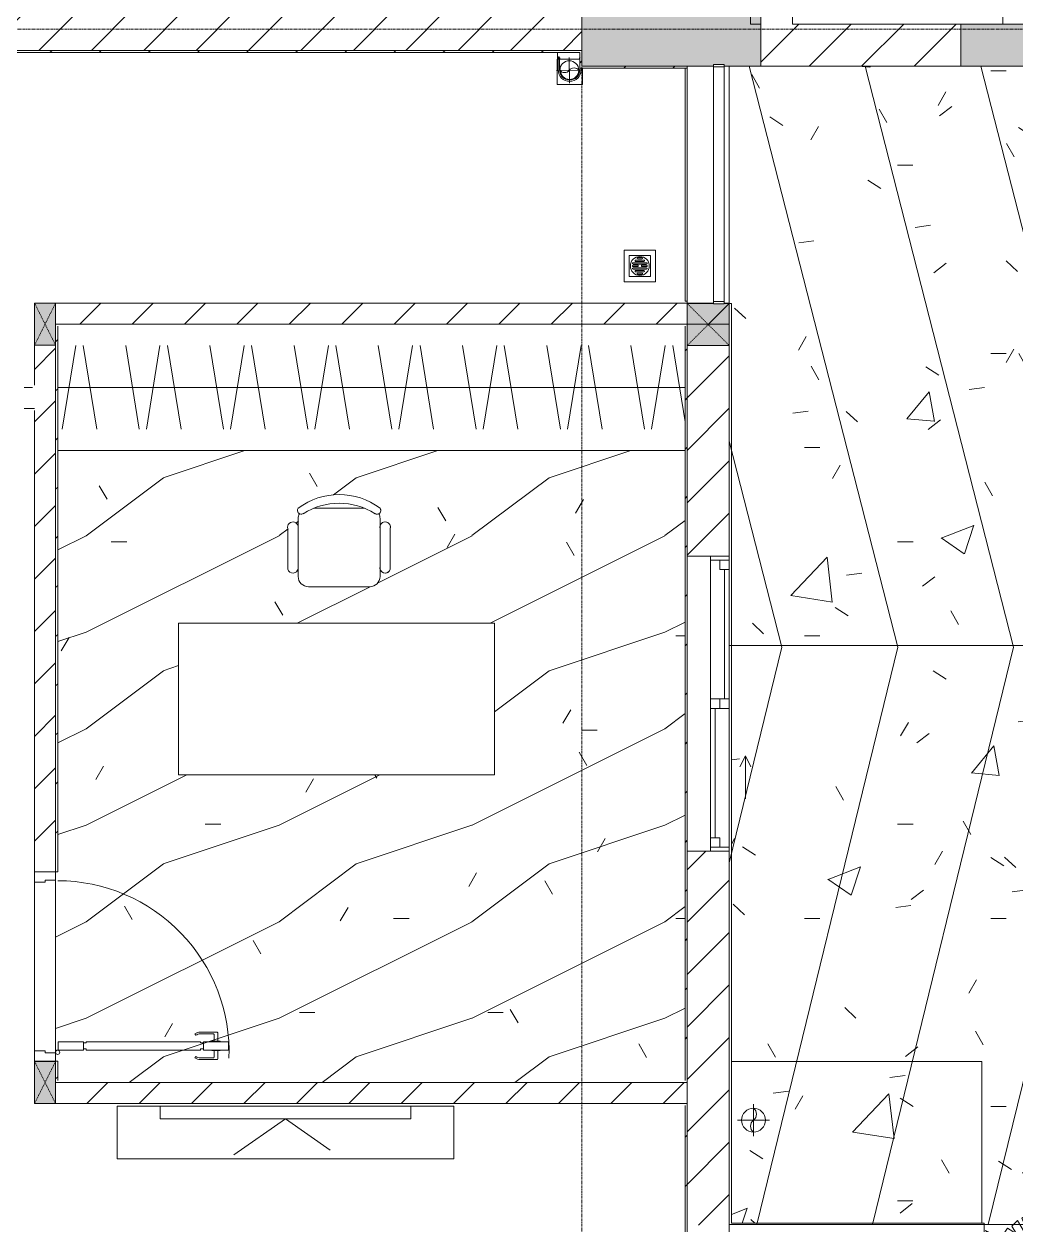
# Model space of a CAD drawing. Header units: millimetres. Extents: x 5357 to 259384, y -16348 to 109893.
# Drawn here: x 50103 to 54814, y 64260 to 69962 of the extents above; entities that cross this region are included whole.
import ezdxf

# ---------------------------------------------------------------- set-up
doc = ezdxf.new("R2010")
doc.units = ezdxf.units.MM
for name, pattern in [('Dash', [6, 3, -3]), ('Grid Line', [22.225, 12.7, -3.175, 3.175, -3.175]), ('IMPORT-CENTER _3_', [10.16, 6.35, -1.27, 1.27, -1.27]), ('IMPORT-Overhead', [3.96875, 2.38125, -1.5875])]:
    doc.linetypes.add(name, pattern=pattern)
for name, color, linetype, lineweight in [('0-1', 7, 'Continuous', 5), ('A-AREA-1', 30, 'IMPORT-Overhead', 9), ('A-DETL-GENF-1', 53, 'Continuous', 9), ('A-DETL-THIN', 151, 'Continuous', 9), ('A-DOOR-1', 254, 'Continuous', 9), ('A-DOOR-2', 53, 'Continuous', 9), ('A-FLOR', 192, 'Continuous', 9), ('A-FLOR-1', 53, 'Continuous', 9), ('A-FLOR-HRAL-1', 254, 'Continuous', 9), ('A-FLOR-HRAL-2', 53, 'Continuous', 9), ('A-FLOR-PATT', 8, 'Continuous', 9), ('A-FLOR-PATT-1', 10, 'Continuous', 9), ('A-GLAZ', 151, 'Continuous', 9), ('A-WALL', 113, 'Continuous', 9), ('A-WALL-1', 9, 'Continuous', 18), ('A-WALL-2', 53, 'Continuous', 9), ('A-WALL-3', 113, 'Continuous', 18), ('A-WALL-PATT', 111, 'Continuous', 9), ('A-WALL-PATT-1', 10, 'Continuous', 9), ('A-WALL-PATT-2', 53, 'Continuous', 9), ('G-IMPT', 8, 'Continuous', 9), ('G-IMPT-2', 8, 'IMPORT-CENTER _3_', 9), ('I-FURN', 30, 'Continuous', 9), ('I-FURN-1', 254, 'Continuous', 9), ('I-WALL-1', 9, 'Continuous', 18), ('I-WALL-2', 53, 'Continuous', 9), ('L-PLNT-1', 7, 'Continuous', 9), ('M-EQPM', 50, 'Continuous', 9), ('S-COLS', 52, 'Continuous', 9), ('S-COLS-1', 253, 'Continuous', 5), ('S-COLS-2', 9, 'Continuous', 18), ('S-COLS-3', 53, 'Continuous', 9), ('S-COLS-4', 254, 'Continuous', 9), ('S-COLS-5', 52, 'Continuous', 18), ('S-COLS-6', 52, 'Dash', 9), ('S-COLS-HDLN', 52, 'Dash', 9), ('S-COLS-HDLN-1', 53, 'Dash', 9), ('S-GRID-1', 1, 'Grid Line', 9)]:
    doc.layers.add(name, color=color, linetype=linetype, lineweight=lineweight)
pattern_1 = [(45, (0, 0), (-124.4508, 124.4508), [])]
pattern_2 = [(45, (0, 0), (-116.67262, 116.67262), [])]

# ---------------------------------------------------------------- blocks, each defined once
blk = doc.blocks.new('NCV_TKTC_KET CAU_rvt-1-TKCS_MB CẢNH QUAN CÂY XANH')
at = {"layer": 'S-COLS-1'}
for points in [[(53427.6, 69761.9), (53602.6, 69761.9), (53602.6, 70111.9), (52752.6, 70111.9), (52752.6, 69761.9), (53377.6, 69761.9), (53377.6, 69769), (53427.6, 69769)], [(54927.6, 69761.9), (54952.6, 69761.9), (54952.6, 69961.9), (54927.6, 69961.9), (54927.6, 69956.9), (54877.6, 69956.9), (54877.6, 69961.9), (54552.6, 69961.9), (54552.6, 69761.9), (54877.6, 69761.9)]]:
    blk.add_hatch(color=256, dxfattribs=at).paths.add_polyline_path(points)
at = {"layer": 'A-FLOR-1'}
blk.add_line((53452.6, 68636.9), (53452.6, 69761.9), dxfattribs=at)
at = {"layer": 'S-COLS-2'}
for p, q in [((52752.6, 70111.9), (52752.6, 69761.9)), ((53602.6, 69761.9), (53602.6, 70111.9)), ((54552.6, 69961.9), (54552.6, 69761.9)), ((54877.6, 69961.9), (54552.6, 69961.9)), ((52752.6, 69761.9), (53377.6, 69761.9)), ((53427.6, 69761.9), (53602.6, 69761.9)), ((54552.6, 69761.9), (54952.6, 69761.9))]:
    blk.add_line(p, q, dxfattribs=at)
blk = doc.blocks.new('DOOR_CW_01 CANH MO-PANEL KINH - DIW_01-900x2200-CỬA GỖ VÂN LAMINATE-553375-TKCS_MB CẢNH QUAN CÂY XANH')
at = {"layer": 'A-DETL-GENF-1'}
for p, q in [((-397, -182), (-397, -62)), ((-397, -62), (-357, -62)), ((-357, -62), (-357, -182)), ((-357, -182), (-397, -182)), ((-397, -196), (-391, -196)), ((-397, -738), (-397, -196)), ((-391, -196), (-391, -182)), ((-391, -182), (-363, -182)), ((-363, -182), (-363, -196)), ((-357, -196), (-363, -196)), ((-357, -196), (-357, -738)), ((-442, -737), (-442, -816.5)), ((-434, -799.5), (-434, -737)), ((-433.9, -711.2), (-427.3, -715.8)), ((-397, -738), (-391, -738)), ((-391, -752), (-391, -738)), ((-357, -738), (-363, -738)), ((-363, -738), (-363, -752)), ((-320.1, -711.2), (-326.7, -715.8)), ((-320, -799.5), (-320, -737)), ((-312, -737), (-312, -816.5)), ((-399, -792.2), (-399, -831.8)), ((-397, -792.2), (-399, -792.2)), ((-357, -752), (-397, -752)), ((-397, -752), (-397, -872)), ((-397, -792.2), (-397, -831.8)), ((-363, -752), (-391, -752)), ((-357, -872), (-357, -752)), ((-357, -792.2), (-357, -831.8)), ((-357, -792.2), (-355, -792.2)), ((-355, -792.2), (-355, -831.8)), ((-399, -820.5), (-438, -820.5)), ((-399, -803.5), (-430, -803.5)), ((-399, -831.8), (-397, -831.8)), ((-355, -831.8), (-357, -831.8)), ((-355, -803.5), (-324, -803.5)), ((-355, -820.5), (-316, -820.5)), ((-397, -872), (-357, -872))]:
    blk.add_line(p, q, dxfattribs=at)
blk.add_circle((-407, -60), 10, dxfattribs=at)
for centre, radius, start, end in [((-407, -60), 814, 268, 0), ((-397, -737), 45, 145, 180), ((-397, -737), 37, 145, 180), ((-357, -737), 37, 0, 35), ((-357, -737), 45, 360, 35), ((-438, -816.5), 4, 180, 270), ((-430, -799.5), 4, 180, 270), ((-324, -799.5), 4, 270, 0), ((-316, -816.5), 4, 270, 0)]:
    blk.add_arc(centre, radius, start, end, dxfattribs=at)
at = {"layer": 'A-DOOR-2'}
for p, q in [((-450, -50), (-450, 50)), ((-450, 50), (-400, 50)), ((-400, 50), (-400, 0)), ((400, 0), (400, 50)), ((400, 50), (450, 50)), ((450, 50), (450, -50)), ((-410, -50), (-450, -50)), ((-410, 0), (-410, -50)), ((-400, 0), (-410, 0)), ((-407, -50), (-382, -50)), ((410, 0), (400, 0)), ((410, -50), (410, 0)), ((450, -50), (410, -50))]:
    blk.add_line(p, q, dxfattribs=at)
blk = doc.blocks.new('TU DO LV A - TU DO LV A-V19-TKCS_MB CẢNH QUAN CÂY XANH')
at = {"layer": 'I-FURN'}
for p, q in [((10, 0), (2990, 0)), ((169, -101), (104.4, -499)), ((202.5, -101), (267.1, -499)), ((404.3, -101), (468.9, -499)), ((569, -101), (504.4, -499)), ((602.5, -101), (667.1, -499)), ((804.3, -101), (868.9, -499)), ((969, -101), (904.4, -499)), ((1002.5, -101), (1067.1, -499)), ((1204.3, -101), (1268.9, -499)), ((1369, -101), (1304.4, -499)), ((1402.5, -101), (1467.1, -499)), ((1604.3, -101), (1668.9, -499)), ((1769, -101), (1704.4, -499)), ((1802.5, -101), (1867.1, -499)), ((2004.3, -101), (2068.9, -499)), ((2169, -101), (2104.4, -499)), ((2202.5, -101), (2267.1, -499)), ((2404.3, -101), (2468.9, -499)), ((2569, -101), (2504.4, -499)), ((2602.5, -101), (2667.1, -499)), ((2804.3, -101), (2868.9, -499)), ((2969, -101), (2904.4, -499)), ((10, -136.3), (68.9, -499)), ((10, -300), (2990, -300)), ((0, -600), (0, -590))]:
    blk.add_line(p, q, dxfattribs=at)
at = {"layer": 'I-FURN-1'}
for p, q in [((10, 0), (2990, 0)), ((0, -600), (0, -590))]:
    blk.add_line(p, q, dxfattribs=at)
blk = doc.blocks.new('BAN LV A - BAN LV A_dwg_ban hoc2-348006-TKCS_MB CẢNH QUAN CÂY XANH')
at = {"layer": 'I-FURN'}
for p, q in [((145.8, 437.4), (-145.8, 437.4)), ((-243, 354.4), (-243, 162)), ((-194.4, 388.8), (-194.4, 113.4)), ((194.4, 113.4), (194.4, 388.8)), ((194.4, 351.4), (194.4, 150.8)), ((243.7, 162), (243.7, 354.4)), ((-120.5, 64.8), (120.5, 64.8))]:
    blk.add_line(p, q, dxfattribs=at)
at = {"layer": 'I-FURN', "flags": 128}
blk.add_lwpolyline([(-737.8, 610.5), (-737.8, 1330.5), (-154.9, 1330.5), (762.2, 1330.5), (762.2, 610.5)], close=True, dxfattribs=at)
at = {"layer": 'I-FURN'}
for centre, radius, start, end in [((-145.8, 388.8), 48.6, 90, 180), ((145.8, 388.8), 48.6, 360, 90), ((-218.7, 347.3), 25.3, 343.7398, 163.7398), ((219.4, 347.3), 25.3, 16.2602, 170.7054), ((-218.7, 154.9), 25.3, 163.7398, 16.2602), ((219.4, 154.9), 25.3, 189.2946, 16.2602), ((-180.2, 75.4), 17.8, 57.9726, 216.6901), ((-145.8, 113.4), 48.6, 180, 207.5844), ((0, 324), 324, 233.1301, 306.8699), ((0, 359.3), 318.2, 237.5758, 302.4242), ((180.2, 75.4), 17.8, 323.3099, 122.0274), ((145.8, 113.4), 48.6, 332.4156, 0)]:
    blk.add_arc(centre, radius, start, end, dxfattribs=at)
blk = doc.blocks.new('BAN LV A - BAN LV A_dwg-348005-TKCS_MB CẢNH QUAN CÂY XANH')
at = {"extrusion": (0, 0, -1), "zscale": -1, "rotation": 180}
blk.add_blockref('BAN LV A - BAN LV A_dwg_ban hoc2-348006-TKCS_MB CẢNH QUAN CÂY XANH', (-729, 1383.7), dxfattribs=at)
blk = doc.blocks.new('BAN LV A - BAN LV A-401069-TKCS_MB CẢNH QUAN CÂY XANH')
at = {"layer": 'I-FURN-1'}
for p, q in [((-8.8, -53.2), (1491.2, -53.2)), ((-8.8, -773.2), (-8.8, -53.2)), ((1491.2, -53.2), (1491.2, -773.2)), ((1491.2, -773.2), (-8.8, -773.2)), ((583.2, -946.3), (874.8, -946.3)), ((534.6, -1029.3), (534.6, -994.9)), ((923.4, -994.9), (923.4, -1032.3)), ((486, -1221.7), (486, -1029.3)), ((972.7, -1029.3), (972.7, -1221.7)), ((534.6, -1270.3), (534.6, -1235.9)), ((923.4, -1232.9), (923.4, -1270.3))]:
    blk.add_line(p, q, dxfattribs=at)
for centre, radius, start, end in [((583.2, -994.9), 48.6, 90, 180), ((874.8, -994.9), 48.6, 0, 90), ((510.3, -1036.4), 25.3, 16.2602, 163.7398), ((948.4, -1036.4), 25.3, 16.2602, 170.7054), ((510.3, -1228.8), 25.3, 163.7398, 343.7398), ((948.4, -1228.8), 25.3, 189.2946, 16.2602), ((548.9, -1308.3), 17.8, 119.404, 216.6901), ((583.2, -1270.3), 48.6, 180, 207.5844), ((874.8, -1270.3), 48.6, 332.4156, 0), ((909.2, -1308.3), 17.8, 323.3099, 60.596), ((729, -1059.7), 324, 233.1301, 306.8699)]:
    blk.add_arc(centre, radius, start, end, dxfattribs=at)
at = {"extrusion": (0, 0, -1), "zscale": -1, "rotation": 180}
blk.add_blockref('BAN LV A - BAN LV A_dwg-348005-TKCS_MB CẢNH QUAN CÂY XANH', (0, 0), dxfattribs=at)
blk = doc.blocks.new('Railing - 50 x 10mm-457210-TKCS_MB CẢNH QUAN CÂY XANH')
at = {"layer": 'A-FLOR-HRAL-2'}
for p, q in [((25, 5), (-25, 5)), ((-25, 5), (-25, -5)), ((25, -5), (25, 5)), ((-25, -5), (25, -5))]:
    blk.add_line(p, q, dxfattribs=at)
blk = doc.blocks.new('Railing - Railing-641410-TKCS_MB CẢNH QUAN CÂY XANH')
at = {"layer": 'A-FLOR-HRAL-2'}
for p, q in [((30469.2, 60498.3), (30469.2, 59383.3)), ((30519.2, 59383.3), (30519.2, 60498.3))]:
    blk.add_line(p, q, dxfattribs=at)
at = {"extrusion": (0, 0, -1), "zscale": -1}
for p in [(-30494.2, 60503.3), (-30494.2, 59378.3)]:
    blk.add_blockref('Railing - 50 x 10mm-457210-TKCS_MB CẢNH QUAN CÂY XANH', p, dxfattribs=at)
blk = doc.blocks.new('G1_SOF - BO TRU - 100x200-V59-TKCS_MB CẢNH QUAN CÂY XANH')
at = {"layer": 'S-COLS-3'}
blk.add_hatch(color=256, dxfattribs=at).paths.add_polyline_path([(-50, -100), (50, -100), (50, 100), (-50, 100)])
at = {"layer": 'S-COLS-2'}
for p, q in [((-50, 100), (50, 100)), ((-50, -100), (-50, 100)), ((50, 100), (50, -100)), ((50, -100), (-50, -100))]:
    blk.add_line(p, q, dxfattribs=at)
at = {"layer": 'S-COLS-HDLN-1'}
for p, q in [((50, -100), (-50, 100)), ((-50, -100), (50, 100))]:
    blk.add_line(p, q, dxfattribs=at)
blk = doc.blocks.new('RES_BAN AN - RES_BAN AN-V80-TKCS_MB CẢNH QUAN CÂY XANH')
at = {"layer": 'I-FURN-1'}
for p, q in [((1600, 0), (0, 0)), ((0, 0), (0, -250)), ((1600, -250), (1600, 0)), ((0, -250), (1600, -250))]:
    blk.add_line(p, q, dxfattribs=at)
blk = doc.blocks.new('KE TIVI-2 - KE TIVI-2-V81-TKCS_MB CẢNH QUAN CÂY XANH')
at = {"layer": 'I-FURN-1'}
for p, q in [((-595.6, 0), (-595.6, -60)), ((595.6, 0), (-595.6, 0)), ((595.6, -60), (595.6, 0)), ((-595.6, -60), (595.6, -60)), ((0, -60), (-245.7, -232.1)), ((213, -209.1), (0, -60))]:
    blk.add_line(p, q, dxfattribs=at)
blk = doc.blocks.new('NCV_TKTC_TANG 1_rvt-1-TKCS_MB CẢNH QUAN CÂY XANH')
at = {"layer": 'A-FLOR-PATT-1'}
h = blk.add_hatch(dxfattribs=at)
h.set_pattern_fill('FP_5', color=256, style=0, pattern_type=2)
h.set_pattern_definition([(0, (0, 0), (1788.16, 447.04), [73.762, -1267.358, 73.762, -1267.358, -7152.64]), (0, (0, 0), (1788.16, 447.04), [-2682.24, 73.762, -2608.478, 73.762, -1267.358, -3129.28]), (0, (0, 0), (1788.16, 447.04), [-6705.6, 73.762, -820.318, 73.762, -2161.438]), (120, (670.56, 223.5), (-1281.228, 1325.072), [73.762, -1267.358, 73.762, -8419.998]), (120, (670.56, 223.5), (-1281.228, 1325.072), [-1414.882, -1267.358, 73.762, -2608.478, -4470.4]), (120, (670.56, 223.5), (-1281.228, 1325.072), [-5364.48, 73.762, -1267.358, 73.762, -3055.518]), (120, (670.56, 223.5), (-1281.228, 1325.072), [-6779.362, -820.318, 73.762, -2161.438]), (240, (894.1, 1117.6), (-506.932, -1772.112), [73.762, -1267.358, 73.762, -8419.998]), (240, (894.1, 1117.6), (-506.932, -1772.112), [-1414.882, -1267.358, 73.762, -2608.478, -4470.4]), (240, (894.1, 1117.6), (-506.932, -1772.112), [-5364.48, 73.762, -1267.358, 73.762, -3055.518]), (240, (894.1, 1117.6), (-506.932, -1772.112), [-6779.362, -820.318, 73.762, -2161.438])])
h.paths.add_polyline_path([(50252.6, 64936.9), (53242.6, 64936.9), (53242.6, 67936.9), (50262.6, 67936.9), (50262.6, 65937.4), (50252.6, 65937.4), (50252.6, 65037.4), (50262.6, 65037.4), (50262.6, 64946.9), (50252.6, 64946.9)])
h.paths.add_polyline_path([(50837.1, 66397.4), (50837.1, 67117.4), (52337.1, 67117.4), (52337.1, 66397.4), (51353.6, 66397.4)])
h.paths.add_polyline_path([(51745.1, 67290.5), (51440.9, 67292.2), (51429.2, 67297), (51419.1, 67304.7), (51411.4, 67314.8), (51406.5, 67326.5), (51404.9, 67339.1), (51403.1, 67370.6), (51395.7, 67360.8), (51384.5, 67355.7), (51372.2, 67356.5), (51361.8, 67362.9), (51355.6, 67376.9), (51357.3, 67584.4), (51365.6, 67593.9), (51377.4, 67598.2), (51389.8, 67596.3), (51399.8, 67588.6), (51404.9, 67577.1), (51406.3, 67626.1), (51410.4, 67637), (51404.2, 67642.9), (51402.3, 67646.7), (51406.9, 67664.4), (51455.5, 67694.3), (51511, 67715.7), (51569.5, 67726.5), (51629, 67726.5), (51687.5, 67715.7), (51743, 67694.3), (51793.7, 67663.1), (51794.3, 67642.9), (51788.1, 67637), (51792.2, 67626.1), (51793.7, 67614.5), (51793.7, 67580.1), (51800.4, 67591.3), (51811.9, 67597.6), (51825, 67597.3), (51836.2, 67590.5), (51841.4, 67580.1), (51842.3, 67565.9), (51842.3, 67373.5), (51830.4, 67358.6), (51818, 67355.3), (51805.5, 67358.6), (51796.3, 67367.6), (51793.7, 67367.6), (51792, 67326.5), (51787.1, 67314.8), (51775.5, 67301.7), (51769.4, 67297), (51757.6, 67292.2)])
h = blk.add_hatch(dxfattribs=at)
h.set_pattern_fill('FP_4', color=256, style=0, pattern_type=2)
h.set_pattern_definition([(216.87, (366.52, 916.3), (2748.89673, 1832.6049), [458.15, -4123.35]), (206.565, (916.3, 641.4), (-916.3012, -916.2996), [1024.455, -1024.455]), (198.435, (916.3, 183.26), (-1832.5985, -916.3019), [579.52, -2318.076])])
h.paths.add_polyline_path([(50252.6, 64936.9), (53242.6, 64936.9), (53242.6, 67936.9), (50262.6, 67936.9), (50262.6, 65937.4), (50252.6, 65937.4), (50252.6, 65037.4), (50262.6, 65037.4), (50262.6, 64946.9), (50252.6, 64946.9)])
h.paths.add_polyline_path([(50837.1, 66397.4), (50837.1, 67117.4), (52337.1, 67117.4), (52337.1, 66397.4), (51353.6, 66397.4)])
h.paths.add_polyline_path([(51745.1, 67290.5), (51440.9, 67292.2), (51429.2, 67297), (51419.1, 67304.7), (51411.4, 67314.8), (51406.5, 67326.5), (51404.9, 67339.1), (51403.1, 67370.6), (51395.7, 67360.8), (51384.5, 67355.7), (51372.2, 67356.5), (51361.8, 67362.9), (51355.6, 67376.9), (51357.3, 67584.4), (51365.6, 67593.9), (51377.4, 67598.2), (51389.8, 67596.3), (51399.8, 67588.6), (51404.9, 67577.1), (51406.3, 67626.1), (51410.4, 67637), (51404.2, 67642.9), (51402.3, 67646.7), (51406.9, 67664.4), (51455.5, 67694.3), (51511, 67715.7), (51569.5, 67726.5), (51629, 67726.5), (51687.5, 67715.7), (51743, 67694.3), (51793.7, 67663.1), (51794.3, 67642.9), (51788.1, 67637), (51792.2, 67626.1), (51793.7, 67614.5), (51793.7, 67580.1), (51800.4, 67591.3), (51811.9, 67597.6), (51825, 67597.3), (51836.2, 67590.5), (51841.4, 67580.1), (51842.3, 67565.9), (51842.3, 67373.5), (51830.4, 67358.6), (51818, 67355.3), (51805.5, 67358.6), (51796.3, 67367.6), (51793.7, 67367.6), (51792, 67326.5), (51787.1, 67314.8), (51775.5, 67301.7), (51769.4, 67297), (51757.6, 67292.2)])
at = {"layer": 'A-WALL-PATT-1'}
h = blk.add_hatch(dxfattribs=at)
h.set_pattern_fill('FP_2', color=256, style=0, pattern_type=2)
h.set_pattern_definition(pattern_1)
h.paths.add_polyline_path([(53452.6, 68536.9), (53452.6, 68636.9), (53427.6, 68636.9), (53427.6, 68634), (53377.6, 68634), (53377.6, 68636.9), (50252.6, 68636.9), (50252.6, 68536.9), (53427.6, 68536.9)])
h = blk.add_hatch(dxfattribs=at)
h.set_pattern_fill('FP_2', color=256, style=0, pattern_type=2)
h.set_pattern_definition(pattern_1)
h.paths.add_polyline_path([(50152.6, 64936.9), (50152.6, 64936.9), (50153, 65036.9), (50152.6, 65037.4)])
h.paths.add_polyline_path([(50152.6, 65937.4), (50252.6, 65937.4), (50252.6, 68436.9), (50152.6, 68436.9), (50152.6, 66498.4)])
h = blk.add_hatch(dxfattribs=at)
h.set_pattern_fill('FP_2', color=256, style=0, pattern_type=2)
h.set_pattern_definition(pattern_1)
h.paths.add_polyline_path([(50152.6, 64836.9), (50152.6, 64837), (50152.6, 64936.9)])
h.paths.add_polyline_path([(50252.6, 64836.9), (53252.6, 64836.9), (53252.6, 64936.9), (50252.6, 64936.9)])
at = {"layer": 'A-WALL-PATT-2'}
h = blk.add_hatch(dxfattribs=at)
h.set_pattern_fill('FP_10', color=256, style=0, pattern_type=2)
h.set_pattern_definition(pattern_2)
h.paths.add_polyline_path([(52742.6, 69826.9), (52752.6, 69826.9), (52752.6, 69836.9), (49352.6, 69836.9), (49352.6, 69826.9), (52564.1, 69826.9)])
h = blk.add_hatch(dxfattribs=at)
h.set_pattern_fill('FP_10', color=256, style=0, pattern_type=2)
h.set_pattern_definition(pattern_2)
h.paths.add_polyline_path([(52752.6, 69751.9), (52752.6, 69826.9), (52742.6, 69826.9), (52742.6, 69751.9)])
h = blk.add_hatch(dxfattribs=at)
h.set_pattern_fill('FP_10', color=256, style=0, pattern_type=2)
h.set_pattern_definition(pattern_2)
h.paths.add_polyline_path([(53169.3, 69751.9), (53252.6, 69751.9), (53252.6, 69761.9), (52752.6, 69761.9), (52752.6, 69751.9)])
h = blk.add_hatch(dxfattribs=at)
h.set_pattern_fill('FP_10', color=256, style=0, pattern_type=2)
h.set_pattern_definition(pattern_2)
h.paths.add_polyline_path([(50262.6, 64946.9), (50262.6, 65037.4), (50252.6, 65036.9), (50252.6, 64946.9)])
h.paths.add_polyline_path([(50252.6, 65937.4), (50262.6, 65937.4), (50262.6, 68526.9), (50252.6, 68526.9), (50252.6, 66498.4)])
h = blk.add_hatch(dxfattribs=at)
h.set_pattern_fill('FP_10', color=256, style=0, pattern_type=2)
h.set_pattern_definition(pattern_2)
h.paths.add_polyline_path([(53242.6, 64936.9), (53252.6, 64936.9), (53252.6, 68526.9), (53242.6, 68526.9), (53242.6, 64946.9)])
h = blk.add_hatch(dxfattribs=at)
h.set_pattern_fill('FP_10', color=256, style=0, pattern_type=2)
h.set_pattern_definition(pattern_2)
h.paths.add_polyline_path([(53252.6, 61962), (53252.6, 62085.3), (53242.6, 62085.3), (53242.6, 61962)])
h.paths.add_polyline_path([(53242.6, 63885.3), (53252.6, 63885.3), (53252.6, 64826.9), (53242.6, 64826.9), (53242.6, 64032.8)])
at = {"layer": 'A-FLOR-1'}
for p, q in [((50152.6, 65087.4), (50152.6, 65887.4)), ((50252.6, 65897.4), (50252.6, 65077.4)), ((53252.6, 64826.9), (53252.6, 64836.9))]:
    blk.add_line(p, q, dxfattribs=at)
at = {"layer": 'A-WALL-1'}
for p, q in [((53377.6, 68636.9), (53252.6, 68636.9)), ((53452.6, 68636.9), (53427.6, 68636.9)), ((53452.6, 68536.9), (53452.6, 68636.9)), ((50252.6, 68536.9), (53452.6, 68536.9)), ((50152.6, 68436.9), (50152.6, 68247)), ((50142.6, 68236.9), (50102.6, 68236.9)), ((50152.6, 64936.9), (50152.6, 64836.9)), ((53252.6, 64936.9), (50252.6, 64936.9)), ((53252.6, 64836.9), (53252.6, 64936.9)), ((50252.6, 64836.9), (53252.6, 64836.9))]:
    blk.add_line(p, q, dxfattribs=at)
at = {"layer": 'A-WALL-2'}
for p, q in [((53252.6, 68636.9), (53252.6, 69751.9)), ((53452.6, 69761.9), (53452.6, 68636.9)), ((53252.6, 68636.9), (50252.6, 68636.9)), ((50252.6, 65937.4), (50252.6, 68436.9)), ((50252.6, 68436.9), (50252.6, 65937.4)), ((50102.6, 68136.9), (50152.6, 68136.9)), ((50152.6, 68127), (50152.6, 65937.4)), ((50152.6, 65087.4), (50152.6, 65887.4)), ((50252.6, 65897.4), (50252.6, 65077.4)), ((50152.6, 65037.4), (50152.6, 64936.9))]:
    blk.add_line(p, q, dxfattribs=at)
at = {"layer": 'I-WALL-1'}
for p, q in [((52752.6, 69836.9), (49352.6, 69836.9)), ((49362.6, 69826.9), (52742.6, 69826.9)), ((52742.6, 69826.9), (52742.6, 69751.9)), ((52752.6, 69826.9), (52752.6, 69836.9)), ((52752.6, 69761.9), (52752.6, 69826.9)), ((52742.6, 69751.9), (52752.6, 69751.9)), ((53252.6, 69761.9), (52752.6, 69761.9)), ((52752.6, 69751.9), (53252.6, 69751.9)), ((53252.6, 69751.9), (53252.6, 69761.9)), ((50262.6, 65937.4), (50262.6, 68526.9)), ((53242.6, 68526.9), (53242.6, 64946.9)), ((53252.6, 64936.9), (53252.6, 68526.9)), ((50252.6, 65937.4), (50262.6, 65937.4)), ((50262.6, 65037.4), (50252.6, 65037.4)), ((50262.6, 64946.9), (50262.6, 65037.4)), ((53242.6, 64936.9), (53252.6, 64936.9)), ((53242.6, 64826.9), (53242.6, 63885.3)), ((53252.6, 63885.3), (53252.6, 64826.9))]:
    blk.add_line(p, q, dxfattribs=at)
at = {"layer": 'I-WALL-2'}
for q in [(53242.6, 69751.9), (53252.6, 68646.9)]:
    blk.add_line((53242.6, 68646.9), q, dxfattribs=at)
at = {"layer": 'A-DOOR-1', "rotation": 90.00000000000118}
blk.add_blockref('DOOR_CW_01 CANH MO-PANEL KINH - DIW_01-900x2200-CỬA GỖ VÂN LAMINATE-553375-TKCS_MB CẢNH QUAN CÂY XANH', (50202.6, 65487.4), dxfattribs=at)
at = {"layer": 'A-FLOR-HRAL-1'}
blk.add_blockref('Railing - Railing-641410-TKCS_MB CẢNH QUAN CÂY XANH', (22908.5, 9260.7), dxfattribs=at)
at = {"layer": 'I-FURN-1', "rotation": 180}
for name, p in [('TU DO LV A - TU DO LV A-V19-TKCS_MB CẢNH QUAN CÂY XANH', (53252.6, 67936.9)), ('BAN LV A - BAN LV A-401069-TKCS_MB CẢNH QUAN CÂY XANH', (52328.3, 66344.2))]:
    blk.add_blockref(name, p, dxfattribs=at)
at = {"layer": 'I-FURN-1'}
for name, p in [('RES_BAN AN - RES_BAN AN-V80-TKCS_MB CẢNH QUAN CÂY XANH', (50544.3, 64824.9)), ('KE TIVI-2 - KE TIVI-2-V81-TKCS_MB CẢNH QUAN CÂY XANH', (51344.3, 64824.9))]:
    blk.add_blockref(name, p, dxfattribs=at)
at = {"layer": 'S-COLS-4', "rotation": 180}
for p in [(50202.6, 68536.9), (50202.6, 64936.9)]:
    blk.add_blockref('G1_SOF - BO TRU - 100x200-V59-TKCS_MB CẢNH QUAN CÂY XANH', p, dxfattribs=at)
blk = doc.blocks.new('1_FAMILY RVT - W01-WxH 1400x1400xmm-389822-TKCS_MB CẢNH QUAN CÂY XANH')
at = {"layer": 'A-GLAZ'}
for p, q in [((248.4, 172.39), (299.2, 197.79)), ((248.4, 172.39), (299.2, 146.99)), ((248.4, 172.39), (451.6, 172.39)), ((-700, 96.19), (-700, -103.81)), ((700, 96.19), (-700, 96.19)), ((-700, 96.19), (-636.5, 96.19)), ((-680.95, 96.19), (-680.95, 7.29)), ((-636.5, 96.19), (-22.225, 96.19)), ((-636.5, 96.19), (-636.5, 51.74)), ((-636.5, 73.965), (-22.225, 73.965)), ((-22.225, 7.29), (-22.225, 96.19)), ((-22.225, 96.19), (22.225, 96.19)), ((22.225, 96.19), (680.95, 96.19)), ((22.225, 96.19), (22.225, 7.29)), ((680.95, 96.19), (700, 96.19)), ((680.95, 96.19), (680.95, 7.29)), ((700, -103.81), (700, 96.19)), ((-700, 7.29), (-680.95, 7.29)), ((-636.5, 51.74), (-680.95, 51.74)), ((-680.95, 7.29), (-22.225, 7.29)), ((22.225, 51.74), (-22.225, 51.74)), ((-22.225, 7.29), (22.225, 7.29)), ((22.225, 29.515), (636.5, 29.515)), ((22.225, 7.29), (636.5, 7.29)), ((636.5, 51.74), (636.5, 7.29)), ((680.95, 51.74), (636.5, 51.74)), ((636.5, 7.29), (700, 7.29)), ((-700, -103.81), (700, -103.81))]:
    blk.add_line(p, q, dxfattribs=at)
blk = doc.blocks.new('TKTC_XREF_251221_MB TANG 1 - TKTC_XREF_260130_MB TANG 1_dwg_$cc-V218-TKCS_MB CẢNH QUAN CÂY XANH')
at = {"layer": 'G-IMPT'}
blk.add_circle((0, 0), 0.5, dxfattribs=at)
for centre, radius, start, end in [((0, 0), 0.5, 90, 270), ((0.188, 0.25), 0.313, 126.8699, 233.1301), ((-0.188, -0.25), 0.313, 306.8699, 53.1301)]:
    blk.add_arc(centre, radius, start, end, dxfattribs=at)
at = {"layer": 'G-IMPT-2'}
for p, q in [((0, -0.673), (0, 0.673)), ((-0.673, 0), (0.673, 0))]:
    blk.add_line(p, q, dxfattribs=at)
blk = doc.blocks.new('TKTC_XREF_251221_MB TANG 1 - TKTC_XREF_260130_MB TANG 1_dwg_CUM U_DN100-V258-TKCS_MB CẢNH QUAN CÂY XANH')
at = {"layer": 'G-IMPT'}
blk.add_hatch(color=256, dxfattribs=at).paths.add_polyline_path([(61, 0), (58.9, -15.8), (52.8, -30.5), (43.1, -43.1), (30.5, -52.8), (15.8, -58.9), (0, -61), (0, -57), (14.8, -55.1), (28.5, -49.4), (40.3, -40.3), (49.4, -28.5), (55.1, -14.8), (57, 0), (55.1, 14.8), (49.4, 28.5), (40.3, 40.3), (28.5, 49.4), (14.8, 55.1), (0, 57), (0, 61), (15.8, 58.9), (30.5, 52.8), (43.1, 43.1), (52.8, 30.5), (58.9, 15.8)])
for p, q in [((-79.1, 66.6), (-79.1, 63.4)), ((-76.6, 66.6), (-76.6, 63.4)), ((-74.6, 66.6), (-74.6, 63.4)), ((-72.7, 69.3), (-72.7, 60.7)), ((-66.9, 67.9), (-71.7, 67.9)), ((-66.9, 62.1), (-71.7, 62.1)), ((-65, 69), (0, 69)), ((-66.9, -59.2), (-71.7, -59.2)), ((-10.1, -69), (0, -69))]:
    blk.add_line(p, q, dxfattribs=at)
at = {"layer": 'G-IMPT', "flags": 128}
for points in [[(-66.9, 70.8), (-66.9, 72.7), (-65, 72.7), (-65, 57.3), (-66.9, 57.3), (-66.9, 59.2)], [(-72.7, 67.6), (-78.1, 67.6), (-78.1, 62.4), (-72.7, 62.4)], [(-71.7, 59.2), (-66.9, 59.2), (-66.9, 70.8), (-71.7, 70.8)], [(-65, 61), (0, 61), (0, 57)], [(-66.9, -59.2), (-66.9, -57.3), (-65, -57.3), (-65, -61.1)], [(-10.1, -61), (0, -61), (0, -57)]]:
    blk.add_lwpolyline(points, dxfattribs=at)
at = {"layer": 'G-IMPT'}
for centre, radius, start, end in [((-78.1, 66.6), 0.96, 90, 180), ((-78.1, 63.4), 0.96, 180, 270), ((-71.1, 69.3), 1.56, 112.61986, 247.38014), ((-67.9, 65), 4.8, 143.1301, 216.8699), ((-71.1, 60.7), 1.56, 112.61986, 247.38014), ((0, 0), 69, 270, 90), ((0, 0), 61, 270, 90), ((0, 0), 57, 270, 90), ((-71.1, -60.7), 1.56, 112.61986, 247.38014)]:
    blk.add_arc(centre, radius, start, end, dxfattribs=at)
blk = doc.blocks.new('TKTC_XREF_251221_MB TANG 1 - TKTC_XREF_260130_MB TANG 1_dwg_$cc-4202114-TKCS_MB CẢNH QUAN CÂY XANH')
at = {"layer": 'G-IMPT'}
blk.add_circle((0, 0), 0.5, dxfattribs=at)
for centre, radius, start, end in [((0, 0), 0.5, 90, 270), ((0.188, 0.25), 0.313, 126.8699, 233.1301), ((-0.188, -0.25), 0.313, 306.8699, 53.1301)]:
    blk.add_arc(centre, radius, start, end, dxfattribs=at)
at = {"layer": 'G-IMPT-2'}
for p, q in [((0, -0.673), (0, 0.673)), ((-0.673, 0), (0.673, 0))]:
    blk.add_line(p, q, dxfattribs=at)
blk = doc.blocks.new('TKTC_XREF_251221_MB TANG 1 - TKTC_XREF_260130_MB TANG 1_dwg_THU NUOC - THU NUOC-444531-TKCS_MB TẦNG 1-4202124-TKCS_MB CẢNH QUAN CÂY XANH')
at = {"layer": 'M-EQPM'}
for p, q in [((-23.3, 10.8), (40.9, 10.8)), ((40.9, 4.8), (-23.3, 4.8)), ((-11, 23.3), (28.5, 23.3)), ((28.5, 17.3), (-11, 17.3)), ((-1.1, 35.6), (18.5, 35.6)), ((18.5, 29.6), (-1.1, 29.6)), ((-23.3, -13.6), (40.9, -13.6)), ((40.9, -19.6), (-23.3, -19.6)), ((-11, -26.1), (28.5, -26.1)), ((28.5, -32.1), (-11, -32.1)), ((-1.1, -38.5), (18.5, -38.5)), ((18.5, -44.5), (-1.1, -44.5))]:
    blk.add_line(p, q, dxfattribs=at)
at = {"layer": 'M-EQPM', "flags": 128}
for points in [[(83.7, -79.4), (83.7, 70.6), (-66.3, 70.6), (-66.3, -79.4)], [(58.7, -54.4), (58.7, 45.6), (-41.3, 45.6), (-41.3, -54.4)]]:
    blk.add_lwpolyline(points, close=True, dxfattribs=at)
for points in [[(-23.3, -1.2), (0.7, -1.2), (0.7, -7.2), (-23.3, -7.2)], [(40.9, -7.2), (16.7, -7.2), (16.7, -1.2), (40.9, -1.2)]]:
    blk.add_lwpolyline(points, dxfattribs=at)
at = {"layer": 'M-EQPM'}
for centre, radius, start, end in [((8.7, -4.4), 45, 360, 180), ((8.7, -4.4), 45, 360, 180), ((-23.3, 7.8), 3, 90, 270), ((-11, 20.3), 3, 90, 270), ((-1.1, 32.6), 3, 90, 270), ((18.5, 32.6), 3, 270, 90), ((28.5, 20.3), 3, 270, 90), ((40.9, 7.8), 3, 270, 90), ((8.7, -4.4), 45, 180, 360), ((8.7, -4.4), 45, 180, 360), ((-23.3, -4.2), 3, 90, 270), ((-23.3, -16.6), 3, 90, 270), ((-11, -29.1), 3, 90, 270), ((-1.1, -41.5), 3, 90, 270), ((18.5, -41.5), 3, 270, 90), ((28.5, -29.1), 3, 270, 90), ((40.9, -4.2), 3, 270, 90), ((40.9, -16.6), 3, 270, 90)]:
    blk.add_arc(centre, radius, start, end, dxfattribs=at)
blk = doc.blocks.new('TKTC_XREF_251221_MB TANG 1 - TKTC_XREF_260130_MB TANG 1_dwg-4202109-TKCS_MB CẢNH QUAN CÂY XANH')
at = {"layer": 'G-IMPT'}
for p, q in [((-150514.9, -331519.7), (-150514.9, -331551.3)), ((-150514.9, -331551.3), (-150409.1, -331551.3)), ((-149699, -332711.3), (-149699, -331584.7))]:
    blk.add_line(p, q, dxfattribs=at)
at = {"layer": 'G-IMPT', "flags": 128}
for points in [[(-150409.1, -331551.3), (-150516.7, -331551.3), (-150516.7, -331671.3)], [(-150516.7, -331671.3), (-150397.1, -331671.3), (-150397.1, -331594.7)], [(-148499.1, -337078.1), (-148499.1, -336309.7), (-149689, -336309.7)]]:
    blk.add_lwpolyline(points, dxfattribs=at)
at = {"xscale": 90.00000000005122, "yscale": 90.00000000005122, "zscale": 90.00000000005122, "rotation": 90.37402677993775}
blk.add_blockref('TKTC_XREF_251221_MB TANG 1 - TKTC_XREF_260130_MB TANG 1_dwg_$cc-4202114-TKCS_MB CẢNH QUAN CÂY XANH', (-150459.1, -331604.2), dxfattribs=at)
at = {"extrusion": (0, 0, -1)}
for name, p, xscale, yscale, zscale, rotation in [('TKTC_XREF_251221_MB TANG 1 - TKTC_XREF_260130_MB TANG 1_dwg_CUM U_DN100-V258-TKCS_MB CẢNH QUAN CÂY XANH', (150457.3, -331602.7), 0.7894736842105242, 0.7894736842105242, -0.7894736842105242, 269.9999999984438), ('TKTC_XREF_251221_MB TANG 1 - TKTC_XREF_260130_MB TANG 1_dwg_$cc-V218-TKCS_MB CẢNH QUAN CÂY XANH', (149584.3, -336588.7), 113.7150000000073, 113.7150000000073, -113.7150000000073, 359.9990086636432)]:
    blk.add_blockref(name, p, dxfattribs=dict(at, xscale=xscale, yscale=yscale, zscale=zscale, rotation=rotation))
at = {"extrusion": (0, 0, -1), "zscale": -1}
blk.add_blockref('TKTC_XREF_251221_MB TANG 1 - TKTC_XREF_260130_MB TANG 1_dwg_THU NUOC - THU NUOC-444531-TKCS_MB TẦNG 1-4202124-TKCS_MB CẢNH QUAN CÂY XANH', (150115.4, -332528.9), dxfattribs=at)
blk = doc.blocks.new('TKTC_XREF_251221_MB TANG 1 - TKTC_XREF_251221_MB TANG 1-2038492-TKCS_MB CẢNH QUAN CÂY XANH')
blk.add_blockref('TKTC_XREF_251221_MB TANG 1 - TKTC_XREF_260130_MB TANG 1_dwg-4202109-TKCS_MB CẢNH QUAN CÂY XANH', (169499.1, 384109.7))
blk = doc.blocks.new('CAY MAI VAN PHUC - CAY DUC SOC_dwg-V400-TKCS_MB CẢNH QUAN CÂY XANH')
at = {"layer": 'G-IMPT', "flags": 128}
for points in [[(32.8, 479.5), (12.9, 293.4), (6.2, 771.8), (-13.8, 346.6), (-60.3, 479.5), (-67, 419.7), (-133.5, 499.4), (-126.8, 413), (-206.6, 479.5), (-173.4, 359.9), (-213.3, 426.3), (-293.1, 379.8), (-279.8, 346.6), (-319.7, 373.2), (-366.2, 320), (-326.3, 273.5), (-472.6, 306.7), (-359.6, 246.9), (-426.1, 246.9), (-446, 207.1), (-419.4, 173.8), (-452.7, 167.2), (-466, 67.5), (-439.4, 67.5), (-472.6, 47.6), (-439.4, 14.4), (-878.3, -78.6), (-80.3, -38.8), (-472.6, -105.2), (-446, -204.9), (-419.4, -198.2), (-419.4, -238.1), (-352.9, -324.5), (-326.3, -297.9), (-339.6, -364.4), (-313, -377.6), (-206.6, -271.3), (-366.2, -550.4), (-259.8, -417.5), (-213.3, -444.1), (-166.7, -417.5), (-166.7, -457.4), (-100.2, -470.7), (-19.9, -481.4), (-0.5, -390.9), (-0.5, -590.3), (26.2, -484), (86, -477.3), (86, -444.1), (112.6, -464), (212.4, -444.1), (192.4, -404.2), (225.7, -417.5), (278.9, -384.3), (199.1, -191.6), (305.5, -371), (338.7, -337.8), (312.1, -291.3), (365.3, -324.5), (405.2, -264.7), (498.3, -311.2), (425.2, -244.8), (451.8, -204.9), (405.2, -171.7), (471.7, -191.6), (465.1, -171.7), (485, -98.6), (491.7, -25.5), (272.2, -25.5), (506.6, -21.7)], [(506.6, 321.6), (411.9, 266.9), (358.7, 333.3), (318.8, 306.7), (325.4, 366.5), (265.6, 406.4), (292.2, 519.4), (239, 433), (159.2, 466.2), (159.2, 519.4), (112.6, 393.1), (119.3, 479.5), (79.4, 479.5), (72.7, 426.3), (52.8, 486.1), (32.8, 479.5)], [(506.6, -6.6), (491.7, -5.6), (478.4, 54.2), (391.9, 54.2), (478.4, 74.2), (458.4, 173.8), (438.5, 240.3), (365.3, 207.1), (506.6, 315.6)]]:
    blk.add_lwpolyline(points, dxfattribs=at)
at = {"layer": 'G-IMPT'}
blk.add_circle((0, 0), 38.6, dxfattribs=at)
blk = doc.blocks.new('CAY MAI VAN PHUC - CAY BONG TRANG-V401-TKCS_MB CẢNH QUAN CÂY XANH')
at = {"xscale": 0.7894736842105263, "yscale": 0.7894736842105263, "zscale": 0.7894736842105263}
blk.add_blockref('CAY MAI VAN PHUC - CAY DUC SOC_dwg-V400-TKCS_MB CẢNH QUAN CÂY XANH', (0, 0), dxfattribs=at)
blk = doc.blocks.new('G1_SOF - BO TRU - 200x200-3050151-TKCS_MB CẢNH QUAN CÂY XANH')
at = {"layer": 'S-COLS-HDLN'}
for p, q in [((-100, 100), (100, -100)), ((100, 100), (-100, -100))]:
    blk.add_line(p, q, dxfattribs=at)

msp = doc.modelspace()

# ---------------------------------------------------------------- hatches: boundary and pattern name
at = {"layer": 'A-FLOR-PATT'}
h = msp.add_hatch(dxfattribs=at)
h.set_pattern_fill('FP_58', color=256, style=0, pattern_type=2)
h.set_pattern_definition([(0, (1175.7, 0), (1769.175, 447.04), [72.978, -1253.903, 72.978, -8330.6]), (0, (1175.7, 0), (1769.175, 447.04), [-1399.86, -1253.903, 72.978, -2580.784, -4422.937]), (0, (1175.7, 0), (1769.175, 447.04), [-5307.524, 72.978, -1253.903, 72.978, -3023.077]), (0, (1175.7, 0), (1769.175, 447.04), [-6707.384, -811.61, 72.978, -2138.49]), (119.736, (1839.16, 223.5), (-1267.6273, 1325.0694), [73.567, -1264.008, -8471.305]), (119.736, (1839.16, 223.5), (-1267.6273, 1325.0694), [-1337.574, 73.567, -1264.008, -7133.73]), (119.736, (1839.16, 223.5), (-1267.6273, 1325.0694), [-2675.15, 73.567, -2601.582, -4458.582]), (119.736, (1839.16, 223.5), (-1267.6273, 1325.0694), [-5350.298, 73.567, -1264.008, -3121.007]), (119.736, (1839.16, 223.5), (-1267.6273, 1325.0694), [-6687.872, 73.567, -818.15, -2229.29]), (119.736, (1839.16, 223.5), (-1267.6273, 1325.0694), [-7579.59, 73.567, -2155.724]), (240.264, (2060.3, 1117.6), (-501.5532, -1772.111), [73.567, -1264.008, -8471.305]), (240.264, (2060.3, 1117.6), (-501.5532, -1772.111), [-1337.574, 73.567, -1264.008, -7133.73]), (240.264, (2060.3, 1117.6), (-501.5532, -1772.111), [-2675.15, 73.567, -2601.582, -4458.582]), (240.264, (2060.3, 1117.6), (-501.5532, -1772.111), [-5350.298, 73.567, -1264.008, -3121.007]), (240.264, (2060.3, 1117.6), (-501.5532, -1772.111), [-6687.872, 73.567, -818.15, -2229.29]), (240.264, (2060.3, 1117.6), (-501.5532, -1772.111), [-7579.59, 73.567, -2155.724])])
h.paths.add_polyline_path([(63152.6, 61490.5), (63150, 69741.9), (63032.6, 69741.9), (63032.6, 69761.9), (53452.6, 69761.9), (53452.7, 68635.3), (53462.6, 68635.3), (53462.6, 64268.6), (54662.6, 64268.6), (54662.6, 64261.9), (60152.6, 64262.6), (60152.6, 64268.6), (60344.2, 64262.4), (60531.6, 64244.6), (60718.3, 64214.9), (60934.5, 64164.3), (61109.1, 64111.8), (61282.1, 64047.9), (61451.9, 63973.1), (61617.5, 63887.5), (61777.8, 63791.6), (61948.3, 63673.2), (62080, 63570.1), (62225.3, 63440.6), (62352.8, 63312.2), (62476.8, 63170.9), (62591.7, 63021.9), (62697.2, 62866.1), (62792.7, 62703.8), (62877.9, 62535.9), (62953.7, 62359.5), (63016.3, 62185.1), (63068.7, 62004.2), (63109.5, 61820.7), (63138.9, 61634.6), (63146.7, 61552.4)])
h.paths.add_polyline_path([(46890.7, 65986.9), (47002.6, 65986.9), (47002.6, 66734.9), (46753, 66734.7), (46753, 65986.9), (46890.6, 65986.9)])
h = msp.add_hatch(dxfattribs=at)
h.set_pattern_fill('FP_59', color=256, style=0, pattern_type=2)
h.set_pattern_definition([(50.301, (1175.7, 0), (1586.199, -140.26), [166.907, -1835.976]), (354.947, (1175.7, 0), (-306.856, 1681.298), [132.7, -1459.69]), (100.343, (1307.9, -11.7), (1279.35, 1541.038), [142.423, -1566.648]), (46.49, (1175.7, 447), (2360.17, -369.954), [250.184, -2752.02]), (96.566, (1372.4, 416.2), (2066.97, 2177.357), [213.68, -2350.46]), (351.091, (1175.7, 447), (2066.98, 2177.346), [199.08, -2189.91]), (21.205, (1396.9, 335.3), (1320.035, -899.944), [166.09, -1826.988]), (325.716, (1396.9, 335.3), (538.08, 1620.856), [133.135, -1464.485]), (71.635, (1506.9, 260.3), (1858.126, 720.92), [142.32, -1565.517]), (37.796, (1175.7, 0), (26.8888, 744.0844), [73.27, -1374.361, 73.27, -1414.326, -1470.944]), (37.796, (1175.7, 0), (26.8888, 744.0844), [-2935.227, 73.27, -1397.674]), (7.58, (1175.7, 0), (581.7633, 881.593), [72.992, -771.944, 72.992, -1335.972, -558.498]), (7.58, (1175.7, 0), (581.7633, 881.593), [-2253.9, 72.992, -485.507]), (327.222, (682.56, 0), (1180.5313, -50.4195), [73.205, -481.381, 73.205, -1657.104, -2295.988]), (327.222, (682.56, 0), (1180.5313, -50.4195), [-2284.896, 73.205, -2222.782]), (317.195, (461.4, 0), (1289.698, 223.749), [73.337, -648.921, 73.337, -1077.831, -1633.414]), (317.195, (461.4, 0), (1289.698, 223.749), [-1873.425, 73.337, -1560.077])])
h.paths.add_polyline_path([(63152.6, 61490.5), (63150, 69741.9), (63032.6, 69741.9), (63032.6, 69761.9), (53452.6, 69761.9), (53452.7, 68635.3), (53462.6, 68635.3), (53462.6, 64268.6), (54662.6, 64268.6), (54662.6, 64261.9), (60152.6, 64262.6), (60152.6, 64268.6), (60344.2, 64262.4), (60531.6, 64244.6), (60718.3, 64214.9), (60934.5, 64164.3), (61109.1, 64111.8), (61282.1, 64047.9), (61451.9, 63973.1), (61617.5, 63887.5), (61777.8, 63791.6), (61948.3, 63673.2), (62080, 63570.1), (62225.3, 63440.6), (62352.8, 63312.2), (62476.8, 63170.9), (62591.7, 63021.9), (62697.2, 62866.1), (62792.7, 62703.8), (62877.9, 62535.9), (62953.7, 62359.5), (63016.3, 62185.1), (63068.7, 62004.2), (63109.5, 61820.7), (63138.9, 61634.6), (63146.7, 61552.4)])
h.paths.add_polyline_path([(46890.7, 65986.9), (47002.6, 65986.9), (47002.6, 66734.9), (46753, 66734.7), (46753, 65986.9), (46890.6, 65986.9)])
at = {"layer": 'A-WALL-PATT'}
h = msp.add_hatch(dxfattribs=at)
h.set_pattern_fill('FP_1', color=256, style=0, pattern_type=2)
h.set_pattern_definition(pattern_1)
h.paths.add_polyline_path([(51353.6, 69836.9), (52752.6, 69836.9), (52752.6, 70036.9), (49352.6, 70036.9), (49352.6, 69836.9), (50143.2, 69836.9)])
h = msp.add_hatch(dxfattribs=at)
h.set_pattern_fill('FP_1', color=256, style=0, pattern_type=2)
h.set_pattern_definition(pattern_1)
h.paths.add_polyline_path([(53774.5, 69761.9), (54552.6, 69761.9), (54552.6, 69961.9), (53602.6, 69961.9), (53602.6, 69761.9)])
h = msp.add_hatch(dxfattribs=at)
h.set_pattern_fill('FP_1', color=256, style=0, pattern_type=2)
h.set_pattern_definition(pattern_1)
h.paths.add_polyline_path([(53452.6, 64258.6), (53452.6, 66035.3), (53252.6, 66035.3), (53252.6, 64258.6)])
h.paths.add_polyline_path([(53252.6, 67435.3), (53452.6, 67435.3), (53452.6, 68435.3), (53252.6, 68435.3)])
at = {"layer": 'S-COLS-1'}
msp.add_hatch(color=256, dxfattribs=at).paths.add_polyline_path([(53452.7, 68435.3), (53452.7, 68635.3), (53252.7, 68635.3), (53252.7, 68435.3)])

# ---------------------------------------------------------------- linework, layer by layer
at = {"layer": 'A-AREA-1'}
msp.add_line((60152.6, 64261.9), (54662.6, 64261.9), dxfattribs=at)
at = {"layer": 'A-DETL-THIN'}
for p, q in [((60152.6, 69761.9), (53452.6, 69761.9)), ((53452.6, 69761.9), (53452.6, 64261.9)), ((53547.4, 69761.9), (54252.6, 67003)), ((54097.4, 69761.9), (54802.6, 67003)), ((54647.4, 69761.9), (55352.6, 67003)), ((53452.6, 67980.9), (53702.6, 67003)), ((53452.6, 67011.9), (63152.6, 67011.9)), ((53702.6, 67003), (53452.6, 65980.1)), ((54252.6, 67003), (53582.7, 64261.9)), ((54802.6, 67003), (54132.7, 64261.9)), ((55352.6, 67003), (54682.7, 64261.9)), ((53452.6, 64261.9), (60152.6, 64261.9))]:
    msp.add_line(p, q, dxfattribs=at)
at = {"layer": 'A-FLOR'}
msp.add_line((54662.6, 64261.9), (60152.6, 64261.9), dxfattribs=at)
at = {"layer": 'A-WALL'}
for p, q in [((54752.6, 69961.9), (54752.6, 73036.9)), ((53452.6, 68435.3), (53252.6, 68435.3)), ((53452.6, 67435.3), (53452.6, 68435.3)), ((53452.6, 66035.3), (53452.6, 64058.6))]:
    msp.add_line(p, q, dxfattribs=at)
at = {"layer": 'A-WALL-3'}
for p, q in [((53552.6, 70361.9), (53552.6, 69961.9)), ((53752.6, 69961.9), (53752.6, 70361.9)), ((52752.6, 69836.9), (52752.6, 70036.9)), ((53552.6, 69961.9), (53602.6, 69961.9)), ((53602.6, 69961.9), (53602.6, 69761.9)), ((54552.6, 69961.9), (53752.6, 69961.9)), ((54552.6, 69761.9), (54552.6, 69961.9)), ((49352.6, 69836.9), (52752.6, 69836.9)), ((53602.6, 69761.9), (54552.6, 69761.9)), ((53452.6, 68635.3), (53452.6, 68435.3)), ((53462.6, 68635.3), (53452.6, 68635.3)), ((53462.6, 64268.6), (53462.6, 68635.3)), ((53252.6, 68435.3), (53252.6, 67435.3)), ((53252.6, 66035.3), (53252.6, 64258.6)), ((54662.6, 64268.6), (53462.6, 64268.6)), ((54662.6, 64058.6), (54662.6, 64268.6))]:
    msp.add_line(p, q, dxfattribs=at)
at = {"layer": 'S-COLS'}
msp.add_line((53252.7, 68435.3), (53452.7, 68435.3), dxfattribs=at)
at = {"layer": 'S-COLS-5'}
for p, q in [((53377.6, 68635.3), (53252.7, 68635.3)), ((53252.7, 68635.3), (53252.7, 68435.3)), ((53452.7, 68635.3), (53427.6, 68635.3)), ((53452.7, 68435.3), (53452.7, 68635.3))]:
    msp.add_line(p, q, dxfattribs=at)
at = {"layer": 'S-GRID-1'}
for p, q in [((52752.6, 20960.6), (52752.6, 80482.7)), ((130319.3, 69936.9), (29351.8, 69936.9))]:
    msp.add_line(p, q, dxfattribs=at)

# ---------------------------------------------------------------- block references
at = {"layer": '0-1'}
for name in ['NCV_TKTC_KET CAU_rvt-1-TKCS_MB CẢNH QUAN CÂY XANH', 'NCV_TKTC_TANG 1_rvt-1-TKCS_MB CẢNH QUAN CÂY XANH']:
    msp.add_blockref(name, (0, 0), dxfattribs=at)
at = {"layer": 'A-GLAZ', "rotation": 269.9999999999999}
msp.add_blockref('1_FAMILY RVT - W01-WxH 1400x1400xmm-389822-TKCS_MB CẢNH QUAN CÂY XANH', (53356.4, 66735.3), dxfattribs=at)
at = {"layer": 'L-PLNT-1', "rotation": 180}
msp.add_blockref('CAY MAI VAN PHUC - CAY BONG TRANG-V401-TKCS_MB CẢNH QUAN CÂY XANH', (55062.6, 63988.6), dxfattribs=at)
at = {"layer": 'M-EQPM'}
msp.add_blockref('TKTC_XREF_251221_MB TANG 1 - TKTC_XREF_251221_MB TANG 1-2038492-TKCS_MB CẢNH QUAN CÂY XANH', (33652.6, 17236.9), dxfattribs=at)
at = {"layer": 'S-COLS-6'}
msp.add_blockref('G1_SOF - BO TRU - 200x200-3050151-TKCS_MB CẢNH QUAN CÂY XANH', (53352.7, 68535.3), dxfattribs=at)

doc.saveas('drawing.dxf')
